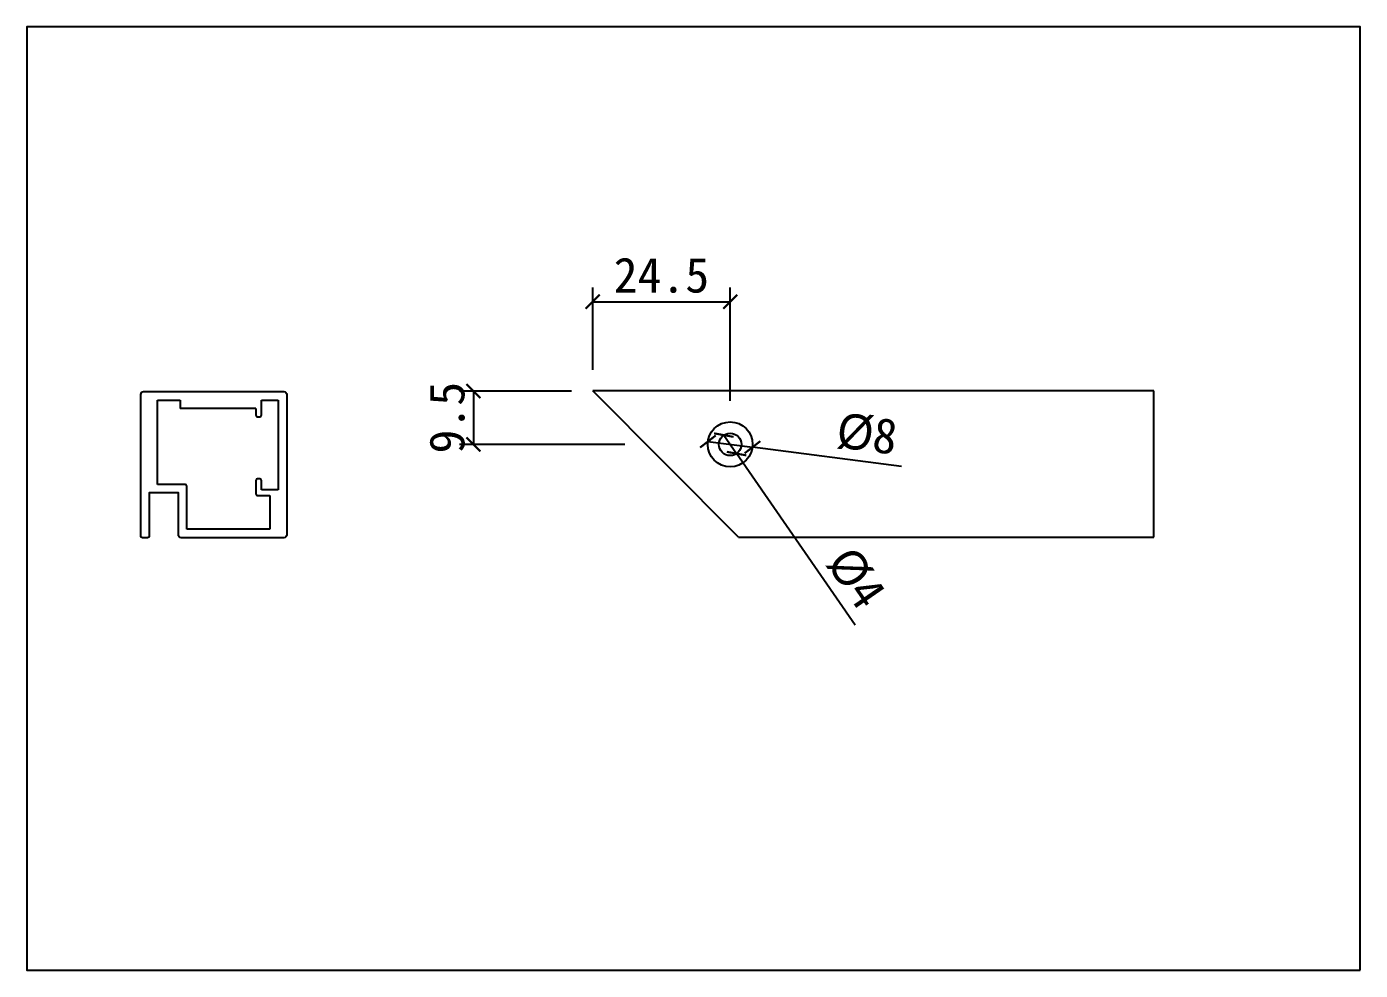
# Model space of a CAD drawing. Header units: millimetres. Extents: x -44117 to 256353, y -2095463 to 65325.
# Drawn here: x 80005 to 80956, y 8112 to 8784 of the extents above; entities that cross this region are included whole.
import ezdxf

# ---------------------------------------------------------------- set-up
doc = ezdxf.new("R2010")
doc.units = ezdxf.units.MM
doc.header["$LTSCALE"] = 10
doc.dimstyles.new('ISO-25', dxfattribs={"dimtxt": 2.5, "dimasz": 2.5, "dimexe": 1, "dimexo": 1, "dimtad": 1, "dimtxsty": 'Standard', "dimblk": 'ARCHTICK', "dimcen": 2.5, "dimadec": 0, "dimazin": 0, "dimtfac": 1, "dimtmove": 0, "dimatfit": 3, "dimfxl": 0, "dimarcsym": 0})

# ---------------------------------------------------------------- blocks, each defined once
blk = doc.blocks.new('_ArchTick')
at = {"color": 0, "linetype": 'ByBlock', "const_width": 0.15}
blk.add_lwpolyline([(-0.5, -0.5), (0.5, 0.5)], dxfattribs=at)
blk = doc.blocks.new('*D7225')
at = {"color": 0, "lineweight": -2}
for p, q in [((80408.64, 8539.44), (80408.64, 8598.06)), ((80506.64, 8517.44), (80506.64, 8598.06)), ((80408.64, 8588.06), (80506.64, 8588.06))]:
    blk.add_line(p, q, dxfattribs=at)
at = {"layer": 'Defpoints', "color": 0}
for p in [(80506.64, 8588.06), (80408.64, 8524.44), (80506.64, 8502.44)]:
    blk.add_point(p, dxfattribs=at)
at = {"color": 0, "lineweight": -2, "xscale": 10, "yscale": 10, "zscale": 10, "rotation": 180}
blk.add_blockref('_ArchTick', (80408.64, 8588.06), dxfattribs=at)
at = {"color": 0, "lineweight": -2, "xscale": 10, "yscale": 10, "zscale": 10}
blk.add_blockref('_ArchTick', (80506.64, 8588.06), dxfattribs=at)
at = {"color": 0, "insert": (80457.64, 8606.81), "char_height": 25, "attachment_point": 5}
blk.add_mtext('24.5', dxfattribs=at)
blk = doc.blocks.new('*D7226')
at = {"color": 0, "lineweight": -2}
for p, q in [((80393.64, 8524.44), (80313.7, 8524.44)), ((80323.7, 8524.44), (80323.7, 8486.44)), ((80431.64, 8486.44), (80313.7, 8486.44))]:
    blk.add_line(p, q, dxfattribs=at)
at = {"layer": 'Defpoints', "color": 0}
for p in [(80408.64, 8524.44), (80323.7, 8486.44), (80446.64, 8486.44)]:
    blk.add_point(p, dxfattribs=at)
at = {"color": 0, "lineweight": -2, "xscale": 10, "yscale": 10, "zscale": 10}
for p, rotation in [((80323.7, 8524.44), 90), ((80323.7, 8486.44), 270)]:
    blk.add_blockref('_ArchTick', p, dxfattribs=dict(at, rotation=rotation))
at = {"color": 0, "insert": (80304.95, 8505.44), "char_height": 25, "attachment_point": 5, "rotation": 90}
blk.add_mtext('9.5', dxfattribs=at)
blk = doc.blocks.new('*D7227')
at = {"color": 0, "lineweight": -2}
for p, q in [((80490.77, 8488.48), (80490.77, 8488.48)), ((80490.77, 8488.48), (80522.51, 8484.4)), ((80628.68, 8470.75), (80522.51, 8484.4))]:
    blk.add_line(p, q, dxfattribs=at)
at = {"layer": 'Defpoints', "color": 0}
for p in [(80490.77, 8488.48), (80522.51, 8484.4)]:
    blk.add_point(p, dxfattribs=at)
at = {"color": 0, "lineweight": -2, "xscale": 10, "yscale": 10, "zscale": 10}
for p, rotation in [((80490.77, 8488.48), 352.6733157331395), ((80522.51, 8484.4), 172.6733157331395)]:
    blk.add_blockref('_ArchTick', p, dxfattribs=dict(at, rotation=rotation))
at = {"color": 0, "insert": (80604.35, 8493.72), "char_height": 25, "attachment_point": 5, "rotation": 352.67332}
blk.add_mtext('{\\fGulim|b0|i0|c129|p50;Ø}8', dxfattribs=at)
blk = doc.blocks.new('*D7228')
at = {"color": 0, "lineweight": -2}
for p, q in [((80502.09, 8493.03), (80502.09, 8493.03)), ((80502.09, 8493.03), (80511.19, 8479.86)), ((80595.67, 8357.58), (80511.19, 8479.86))]:
    blk.add_line(p, q, dxfattribs=at)
at = {"layer": 'Defpoints', "color": 0}
for p in [(80502.09, 8493.03), (80511.19, 8479.86)]:
    blk.add_point(p, dxfattribs=at)
at = {"color": 0, "lineweight": -2, "xscale": 10, "yscale": 10, "zscale": 10}
for p, rotation in [((80502.09, 8493.03), 304.6394572359499), ((80511.19, 8479.86), 124.6394572359499)]:
    blk.add_blockref('_ArchTick', p, dxfattribs=dict(at, rotation=rotation))
at = {"color": 0, "insert": (80596.48, 8391.04), "char_height": 25, "attachment_point": 5, "rotation": 304.63946}
blk.add_mtext('{\\fGulim|b0|i0|c129|p50;Ø}4', dxfattribs=at)

msp = doc.modelspace()

# ---------------------------------------------------------------- linework, layer by layer
for p, q in [((80098.60777, 8457.97517), (80098.60777, 8517.97517)), ((80098.60777, 8517.97517), (80114.60777, 8517.97517)), ((80114.60777, 8517.97517), (80114.60777, 8511.97517)), ((80172.60777, 8507.17517), (80172.60777, 8517.97517)), ((80172.60777, 8517.97517), (80184.60777, 8517.97517)), ((80184.60777, 8517.97517), (80184.60777, 8453.97517)), ((80808.63995, 8524.44342), (80408.63995, 8524.44342)), ((80512.63995, 8420.44342), (80408.63995, 8524.44342)), ((80808.63995, 8420.44342), (80808.63995, 8524.44342)), ((80168.60777, 8511.97517), (80114.60777, 8511.97517)), ((80168.60777, 8511.97517), (80168.60777, 8507.17517)), ((80169.80777, 8505.97517), (80171.40777, 8505.97517)), ((80168.60777, 8460.77517), (80168.60777, 8451.17517)), ((80171.40777, 8461.97517), (80169.80777, 8461.97517)), ((80172.60777, 8453.97517), (80172.60777, 8460.77517)), ((80113.40777, 8457.97517), (80098.60777, 8457.97517)), ((80118.20777, 8457.97517), (80113.40777, 8457.97517)), ((80113.40777, 8457.97517), (80113.40777, 8457.97517)), ((80119.40777, 8451.97517), (80119.40777, 8456.77517)), ((80119.40777, 8425.97517), (80119.40777, 8451.97517)), ((80169.80777, 8449.97517), (80178.60777, 8449.97517)), ((80184.60777, 8453.97517), (80172.60777, 8453.97517)), ((80178.60777, 8449.97517), (80178.60777, 8425.97517)), ((80178.60777, 8425.97517), (80119.40777, 8425.97517)), ((80512.63995, 8420.44342), (80808.63995, 8420.44342))]:
    msp.add_line(p, q)
msp.add_lwpolyline([(80955.69213, 8111.8866), (80955.69213, 8783.8866), (80005.29213, 8783.8866), (80005.29213, 8111.8866)], close=True)
msp.add_lwpolyline([(80092.60829, 8421.17517, -0.414213562), (80091.40829, 8419.97517), (80087.80777, 8419.97517, -0.414213562), (80086.60777, 8421.17517), (80086.60777, 8521.97517, -0.414213562), (80088.60777, 8523.97517), (80188.60777, 8523.97517, -0.414213562), (80190.60777, 8521.97517), (80190.60777, 8421.97517, -0.414213562), (80188.60777, 8419.97517), (80115.40777, 8419.97517, -0.414213562), (80113.40777, 8421.97517), (80113.40777, 8451.97517), (80092.60777, 8451.97517), (80092.60777, 8421.17517)], format="xyb")
for radius in [16, 8]:
    msp.add_circle((80506.63995, 8486.44342), radius)
for centre, start, end in [((80169.80777, 8507.17517), 180, 270), ((80171.40777, 8507.17517), 270, 0), ((80169.80777, 8460.77517), 90, 180), ((80171.40777, 8460.77517), 360, 90), ((80118.20777, 8456.77517), 360, 90), ((80169.80777, 8451.17517), 180, 270)]:
    msp.add_arc(centre, 1.2, start, end)

# ---------------------------------------------------------------- dimensions: what is measured, and where the dimension line sits
dim = msp.add_linear_dim(base=(80506.63995, 8588.05785), p1=(80408.63995, 8524.44342), p2=(80506.63995, 8502.44342), text='24.5', dimstyle='ISO-25', override={"dimscale": 10, "dimasz": 1, "dimexo": 1.5})
dim.commit()
dim.dimension.update_dxf_attribs({"geometry": '*D7225', "text_midpoint": (80457.63995, 8606.80785)})
dim = msp.add_linear_dim(base=(80323.69569, 8486.44342), p1=(80408.63995, 8524.44342), p2=(80446.63995, 8486.44342), angle=90, text='9.5', dimstyle='ISO-25', override={"dimscale": 10, "dimasz": 1, "dimexo": 1.5})
dim.commit()
dim.dimension.update_dxf_attribs({"geometry": '*D7226', "text_midpoint": (80323.69569, 8505.44342), "dimtype": 160})
for p1, p2, text, picture, middle in [((80490.77059, 8488.48384), (80522.50931, 8484.40299), '{\\fGulim|b0|i0|c129|p50;Ø}8', '*D7227', (80601.83892, 8474.20308)), ((80502.09266, 8493.02538), (80511.18723, 8479.86146), '{\\fGulim|b0|i0|c129|p50;Ø}4', '*D7228', (80580.28238, 8379.84976))]:
    dim = msp.add_diameter_dim_2p(p1=p1, p2=p2, text=text, dimstyle='ISO-25', override={"dimscale": 10, "dimasz": 1, "dimexo": 1.5})
    dim.commit()
    dim.dimension.update_dxf_attribs({"geometry": picture, "text_midpoint": middle, "dimtype": 163})

doc.saveas('drawing.dxf')
